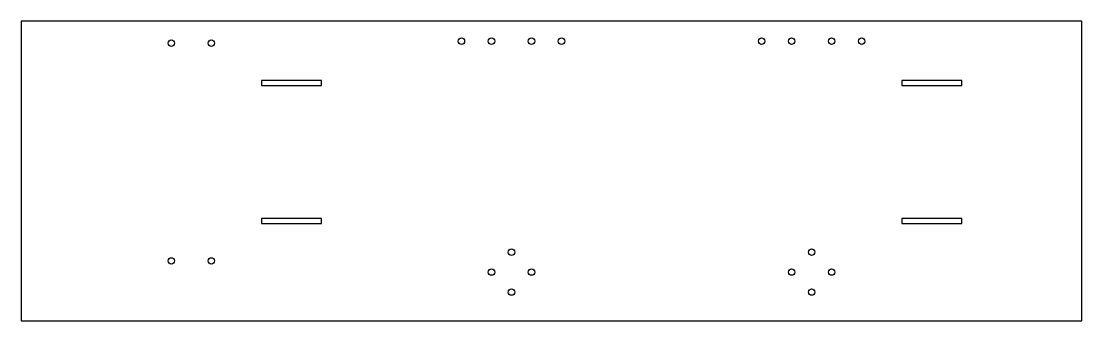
# Model space of a CAD drawing. Header units: millimetres. Extents: x -283 to 247, y -53 to 97.
import ezdxf

# ---------------------------------------------------------------- set-up
doc = ezdxf.new("R2010")
doc.units = ezdxf.units.MM

msp = doc.modelspace()

# ---------------------------------------------------------------- linework, layer by layer
at = {"color": 7, "linetype": 'Continuous', "lineweight": 25}
for p, q in [((-283.13, 96.79), (-283.13, -53.21)), ((246.87, 96.79), (-283.13, 96.79)), ((246.87, -53.21), (246.87, 96.79)), ((-133.13, 67.04), (-163.13, 67.04)), ((-163.13, 67.04), (-163.13, 64.54)), ((-163.13, 64.54), (-133.13, 64.54)), ((-133.13, 64.54), (-133.13, 67.04)), ((186.87, 67.04), (156.87, 67.04)), ((156.87, 67.04), (156.87, 64.54)), ((156.87, 64.54), (186.87, 64.54)), ((186.87, 64.54), (186.87, 67.04)), ((-133.13, -1.96), (-163.13, -1.96)), ((-163.13, -1.96), (-163.13, -4.46)), ((-163.13, -4.46), (-133.13, -4.46)), ((-133.13, -4.46), (-133.13, -1.96)), ((156.87, -1.96), (156.87, -4.46)), ((186.87, -1.96), (156.87, -1.96)), ((156.87, -4.46), (186.87, -4.46)), ((186.87, -4.46), (186.87, -1.96)), ((-283.13, -53.21), (246.87, -53.21))]:
    msp.add_line(p, q, dxfattribs=at)
for centre in [(-208.13, 85.79), (-188.13, 85.79), (-63.13, 86.79), (-48.13, 86.79), (-28.13, 86.79), (-13.13, 86.79), (86.87, 86.79), (101.87, 86.79), (121.87, 86.79), (136.87, 86.79), (-38.13, -18.83), (111.87, -18.83), (-208.13, -23.21), (-188.13, -23.21), (-48.13, -28.83), (-28.13, -28.83), (101.87, -28.83), (121.87, -28.83), (-38.13, -38.83), (111.87, -38.83)]:
    msp.add_circle(centre, 1.6, dxfattribs=at)

doc.saveas('drawing.dxf')
